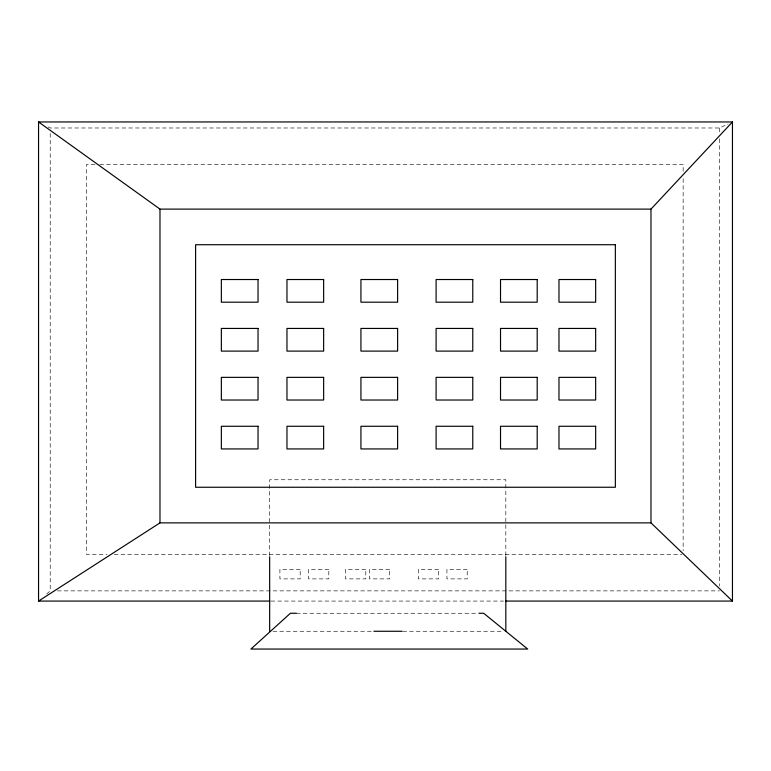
<?xml version="1.0" encoding="UTF-8"?>
<svg xmlns="http://www.w3.org/2000/svg" width="771" height="771" viewBox="0 0 771 771"><rect width="100%" height="100%" fill="white"/><g stroke="black" fill="none" stroke-linecap="round" stroke-linejoin="round"><path stroke-width="0.58" stroke-dasharray="3.85 2.89" d="M46.636 594.007L50.221 590.875L50.221 132.795M48.101 126.887L50.221 127.986L719.507 127.986L728.132 123.958M95.006 164.348L86.583 164.348L86.583 554.513L107.034 554.513M99.816 164.348L683.145 164.348L683.145 172.781M114.253 554.513L681.94 554.513M57.449 590.875L719.507 590.875M271.055 601.072L503.559 601.072M296.411 613.263L477.673 613.263M273.011 631.266L373.405 631.266M402.809 631.266L503.473 631.266M719.507 127.986L719.507 132.795M719.507 138.809L719.507 586.066M683.145 178.795L683.145 550.899M505.824 555.505L505.824 479.755L269.667 479.755L269.667 555.505M300.189 569.345L279.902 569.345L279.902 578.886L300.189 578.886L300.189 569.345M328.812 569.345L308.535 569.345L308.535 578.886L328.812 578.886L328.812 569.345M365.801 569.345L345.514 569.345L345.514 578.886L365.801 578.886L365.801 569.345M389.663 569.345L369.376 569.345L369.376 578.886L389.663 578.886L389.663 569.345M438.574 569.345L418.296 569.345L418.296 578.886L438.574 578.886L438.574 569.345M467.207 569.345L446.92 569.345L446.92 578.886L467.207 578.886L467.207 569.345"/><path stroke-width="1.16" d="M732.45 121.953L732.45 601.072L650.975 522.873L650.975 209.114L732.45 121.953L38.55 121.953L38.55 601.072L269.85 601.072M38.55 601.072L159.982 522.873L650.975 522.873M38.55 121.953L159.982 209.114L650.975 209.114M505.969 601.072L732.45 601.072M296.411 613.263L290.407 613.263L250.922 649.047L527.701 649.047L483.677 613.263L478.868 613.263M373.868 631.266L402.086 631.266M505.824 556.71L505.824 631.266M269.667 556.71L269.667 631.266M159.982 209.114L159.982 522.873M615.354 244.725L195.603 244.725L195.603 487.253L615.354 487.253L615.354 244.725M258.034 279.526L221.354 279.526L221.354 302.193L258.034 302.193L258.034 279.526M323.647 279.526L286.966 279.526L286.966 302.193L323.647 302.193L323.647 279.526M397.614 279.526L360.934 279.526L360.934 302.193L397.614 302.193L397.614 279.526M472.777 279.526L436.097 279.526L436.097 302.193L472.777 302.193L472.777 279.526M537.194 279.526L500.524 279.526L500.524 302.193L537.194 302.193L537.194 279.526M595.655 279.526L558.975 279.526L558.975 302.193L595.655 302.193L595.655 279.526M258.034 328.436L221.354 328.436L221.354 351.104L258.034 351.104L258.034 328.436M323.647 328.436L286.966 328.436L286.966 351.104L323.647 351.104L323.647 328.436M397.614 328.436L360.934 328.436L360.934 351.104L397.614 351.104L397.614 328.436M472.777 328.436L436.097 328.436L436.097 351.104L472.777 351.104L472.777 328.436M537.194 328.436L500.524 328.436L500.524 351.104L537.194 351.104L537.194 328.436M595.655 328.436L558.975 328.436L558.975 351.104L595.655 351.104L595.655 328.436M258.034 377.356L221.354 377.356L221.354 400.024L258.034 400.024L258.034 377.356M323.647 377.356L286.966 377.356L286.966 400.024L323.647 400.024L323.647 377.356M397.614 377.356L360.934 377.356L360.934 400.024L397.614 400.024L397.614 377.356M472.777 377.356L436.097 377.356L436.097 400.024L472.777 400.024L472.777 377.356M537.194 377.356L500.524 377.356L500.524 400.024L537.194 400.024L537.194 377.356M595.655 377.356L558.975 377.356L558.975 400.024L595.655 400.024L595.655 377.356M258.034 426.267L221.354 426.267L221.354 448.934L258.034 448.934L258.034 426.267M323.647 426.267L286.966 426.267L286.966 448.934L323.647 448.934L323.647 426.267M397.614 426.267L360.934 426.267L360.934 448.934L397.614 448.934L397.614 426.267M472.777 426.267L436.097 426.267L436.097 448.934L472.777 448.934L472.777 426.267M537.194 426.267L500.524 426.267L500.524 448.934L537.194 448.934L537.194 426.267M595.655 426.267L558.975 426.267L558.975 448.934L595.655 448.934L595.655 426.267"/></g></svg>
